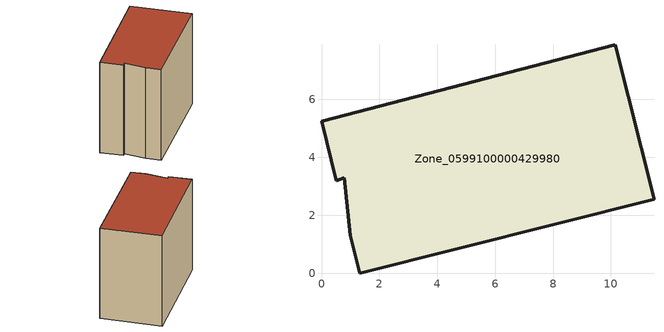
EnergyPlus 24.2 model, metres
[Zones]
Zone_0599100000429980
 floor ground (C_G): 1.33,0 0.99,1.31 0.79,3.3 0.52,3.19 0,5.24 10.15,7.89 11.49,2.55 z0
 wall outside (C_F): 0,5.24 0.52,3.19 0.79,3.3 0.99,1.31 1.33,0 11.49,2.55 10.15,7.89 0,5.24 z0:8.7
 roof outside (C_R): 0.99,1.31 1.33,0 11.49,2.55 10.15,7.89 0,5.24 0.52,3.19 0.79,3.3 z8.7
[BUILDING]
Pand.0599100000429980: North Axis=0; Terrain=City; Loads Convergence Tolerance Value=0.04; Temperature Convergence Tolerance Value=0.4; Solar Distribution=FullExterior; Maximum Number of Warmup Days=25; Minimum Number of Warmup Days=1
[Site:Location]
Rotterdam.The.Hague.AP_ZH_NLD Design_Conditions: Latitude=51.96; Longitude=4.45; Time Zone=1; Elevation=-4.5
[SITE:GROUNDTEMPERATURE:BUILDINGSURFACE]
18, 18, 18, 18, 18, 18, 18, 18, 18, 18, 18, 18
[MATERIAL] Thermal Absorptance=0.9; Solar Absorptance=0.7; Visible Absorptance=0.7
Name | Roughness | Thickness | Conductivity | Density | Specific Heat
G.TI.2006-2014 | MediumSmooth | 0.15 | 0.06 | 540 | 1210
F.TI.2006-2014 | Rough | 0.3 | 0.12 | 1920 | 840
R.TI.2006-2014 | MediumRough | 0.2 | 0.08 | 1500 | 1000
[CONSTRUCTION]
C_G: G.TI.2006-2014
C_F: F.TI.2006-2014
C_R: R.TI.2006-2014
[ZONE]
Zone_0599100000429980: Type=1; Multiplier=1; Ceiling Height=Autocalculate; Volume=Autocalculate; Floor Area=autocalculate; Part of Total Floor Area=Yes
[ZONEINFILTRATION:DESIGNFLOWRATE]
Infil_Zone_0599100000429980: Zone or ZoneList or Space or SpaceList=Zone_0599100000429980; Schedule=AlwaysOn; Design Flow Rate Calculation Method=Flow/Area; Flow Rate per Floor Area=0.0015; Constant Term Coefficient=1; Temperature Term Coefficient=0; Velocity Term Coefficient=0; Velocity Squared Term Coefficient=0
[HVACTEMPLATE:ZONE:IDEALLOADSAIRSYSTEM]
Zone_0599100000429980: Maximum Heating Supply Air Temperature=50; Minimum Cooling Supply Air Temperature=13; Maximum Heating Supply Air Humidity Ratio=0.0156; Minimum Cooling Supply Air Humidity Ratio=0.0077; Heating Limit=NoLimit; Cooling Limit=NoLimit; Dehumidification Control Type=ConstantSensibleHeatRatio; Cooling Sensible Heat Ratio=0.7; Dehumidification Setpoint=60; Humidification Control Type=None; Humidification Setpoint=30; Outdoor Air Method=None; Outdoor Air Flow Rate per Person=0.00944; Outdoor Air Flow Rate per Zone Floor Area=0; Outdoor Air Flow Rate per Zone=0; Demand Controlled Ventilation Type=None; Outdoor Air Economizer Type=NoEconomizer; Heat Recovery Type=None; Sensible Heat Recovery Effectiveness=0.7; Latent Heat Recovery Effectiveness=0.65
[ZONECONTROL:THERMOSTAT]
ThermostatControl_Zone_0599100000429980: Zone or ZoneList=Zone_0599100000429980; Control Type Schedule=DualSetpointControlType; Control 1=Thermostat_Zone_0599100000429980; Temperature Difference Between Cutout And Setpoint=0
[THERMOSTATSETPOINT:DUALSETPOINT]
Thermostat_Zone_0599100000429980: Heating Setpoint Temperature Schedule=HeatingSetpoint_Zone_0599100000429980; Cooling Setpoint Temperature Schedule=CoolingSetpoint_Zone_0599100000429980
[SCHEDULE:COMPACT]
HeatingSetpoint_Zone_0599100000429980: Through: 12/31, For: AllDays, Until: 24:00, 21
CoolingSetpoint_Zone_0599100000429980: Through: 12/31, For: AllDays, Until: 24:00, 24
DualSetpointControlType: Through: 12/31, For: AllDays, Until: 24:00, 4
AlwaysOn: Through: 12/31, For: AllDays, Until: 24:00, 1
